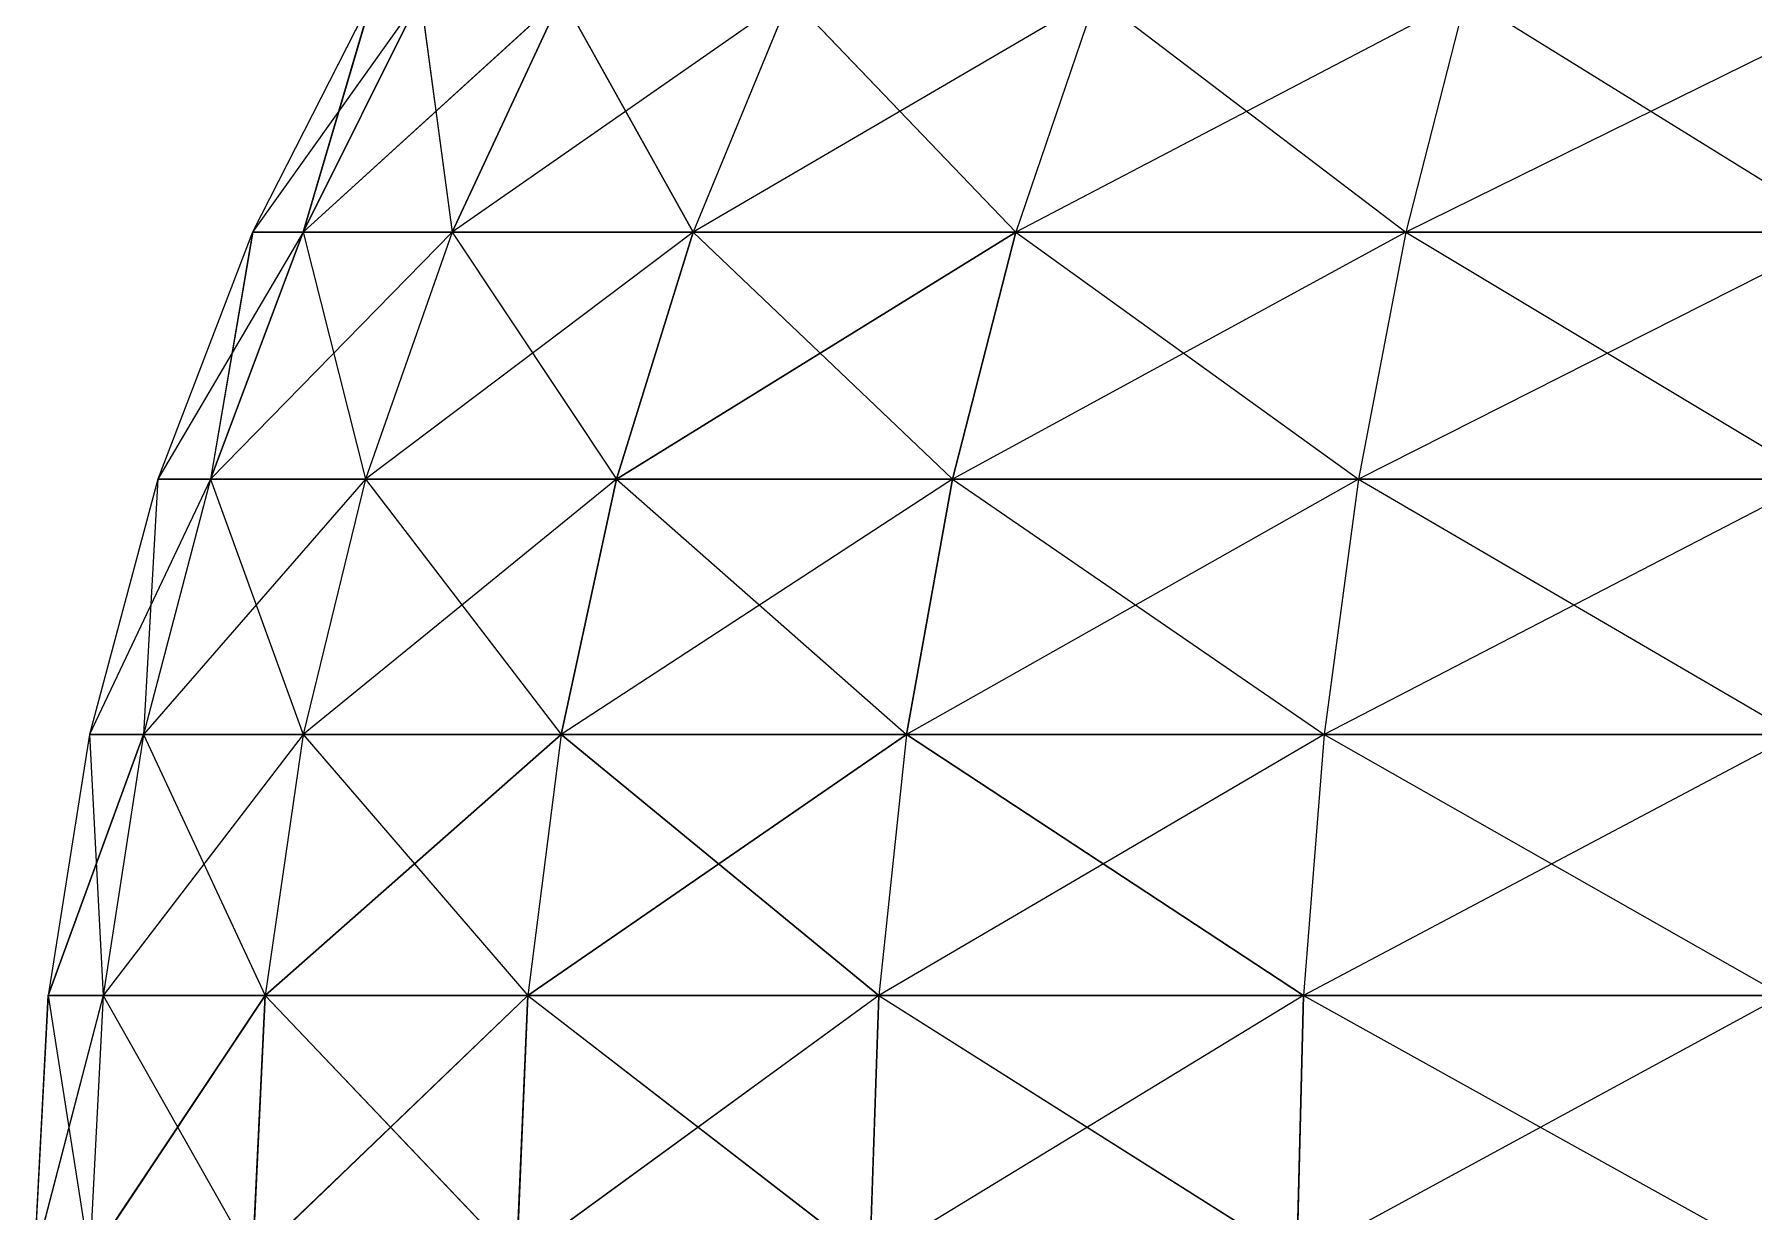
# Model space of a CAD drawing. Header units: metres. Extents: x -100 to 100, y -100 to 100.
# Drawn here: x -100 to -31.9, y 1.9 to 48.5 of the extents above; entities that cross this region are included whole.
import ezdxf

# ---------------------------------------------------------------- set-up
doc = ezdxf.new("R2010")
doc.units = ezdxf.units.M

msp = doc.modelspace()

# ---------------------------------------------------------------- linework, layer by layer
for p, q in [((-86.603, 50, -692.82), (-91.355, 40.674, -692.82)), ((-84.71, 50, -710.826), (-91.355, 40.674, -692.82)), ((-84.71, 50, -674.815), (-89.358, 40.674, -673.827)), ((-86.603, 50, -692.82), (-89.358, 40.674, -673.827)), ((-84.71, 50, -710.826), (-89.358, 40.674, -711.814)), ((-79.115, 50, -728.045), (-89.358, 40.674, -711.814)), ((-84.71, 50, -674.815), (-83.457, 40.674, -655.663)), ((-79.115, 50, -657.596), (-83.457, 40.674, -655.663)), ((-79.115, 50, -728.045), (-83.457, 40.674, -729.978)), ((-70.063, 50, -743.724), (-83.457, 40.674, -729.978)), ((-79.115, 50, -657.596), (-73.907, 40.674, -639.124)), ((-70.063, 50, -641.917), (-73.907, 40.674, -639.124)), ((-70.063, 50, -743.724), (-73.907, 40.674, -746.517)), ((-57.948, 50, -757.178), (-73.907, 40.674, -746.517)), ((-70.063, 50, -641.917), (-61.128, 40.674, -624.931)), ((-57.948, 50, -628.462), (-61.128, 40.674, -624.931)), ((-57.948, 50, -757.178), (-61.128, 40.674, -760.71)), ((-43.301, 50, -767.82), (-61.128, 40.674, -760.71)), ((-57.948, 50, -628.462), (-45.677, 40.674, -613.705)), ((-43.301, 50, -617.82), (-45.677, 40.674, -613.705)), ((-43.301, 50, -767.82), (-45.677, 40.674, -771.936)), ((-26.762, 50, -775.184), (-45.677, 40.674, -771.936)), ((-43.301, 50, -617.82), (-28.23, 40.674, -605.937)), ((-91.355, 40.674, -692.82), (-95.106, 30.902, -692.82)), ((-89.358, 40.674, -711.814), (-95.106, 30.902, -692.82)), ((-89.358, 40.674, -673.827), (-93.027, 30.902, -673.047)), ((-91.355, 40.674, -692.82), (-93.027, 30.902, -673.047)), ((-89.358, 40.674, -711.814), (-93.027, 30.902, -712.594)), ((-83.457, 40.674, -729.978), (-93.027, 30.902, -712.594)), ((-89.358, 40.674, -673.827), (-91.355, 40.674, -692.82)), ((-91.355, 40.674, -692.82), (-89.358, 40.674, -711.814)), ((-83.457, 40.674, -655.663), (-89.358, 40.674, -673.827)), ((-89.358, 40.674, -711.814), (-83.457, 40.674, -729.978)), ((-89.358, 40.674, -673.827), (-86.883, 30.902, -654.137)), ((-83.457, 40.674, -655.663), (-86.883, 30.902, -654.137)), ((-83.457, 40.674, -729.978), (-86.883, 30.902, -731.503)), ((-73.907, 40.674, -746.517), (-86.883, 30.902, -731.503)), ((-73.907, 40.674, -639.124), (-83.457, 40.674, -655.663)), ((-83.457, 40.674, -729.978), (-73.907, 40.674, -746.517)), ((-83.457, 40.674, -655.663), (-76.942, 30.902, -636.919)), ((-73.907, 40.674, -639.124), (-76.942, 30.902, -636.919)), ((-73.907, 40.674, -746.517), (-76.942, 30.902, -748.722)), ((-61.128, 40.674, -760.71), (-76.942, 30.902, -748.722)), ((-61.128, 40.674, -624.931), (-73.907, 40.674, -639.124)), ((-73.907, 40.674, -746.517), (-61.128, 40.674, -760.71)), ((-73.907, 40.674, -639.124), (-63.638, 30.902, -622.143)), ((-61.128, 40.674, -624.931), (-63.638, 30.902, -622.143)), ((-61.128, 40.674, -760.71), (-63.638, 30.902, -763.498)), ((-45.677, 40.674, -771.936), (-63.638, 30.902, -763.498)), ((-45.677, 40.674, -613.705), (-61.128, 40.674, -624.931)), ((-61.128, 40.674, -760.71), (-45.677, 40.674, -771.936)), ((-61.128, 40.674, -624.931), (-47.553, 30.902, -610.456)), ((-45.677, 40.674, -613.705), (-47.553, 30.902, -610.456)), ((-45.677, 40.674, -771.936), (-47.553, 30.902, -775.184)), ((-28.23, 40.674, -779.704), (-47.553, 30.902, -775.184)), ((-28.23, 40.674, -605.937), (-45.677, 40.674, -613.705)), ((-45.677, 40.674, -771.936), (-28.23, 40.674, -779.704)), ((-45.677, 40.674, -613.705), (-29.389, 30.902, -602.369)), ((-95.106, 30.902, -692.82), (-97.815, 20.791, -692.82)), ((-93.027, 30.902, -712.594), (-97.815, 20.791, -692.82)), ((-93.027, 30.902, -673.047), (-95.677, 20.791, -672.483)), ((-95.106, 30.902, -692.82), (-95.677, 20.791, -672.483)), ((-93.027, 30.902, -712.594), (-95.677, 20.791, -713.157)), ((-86.883, 30.902, -731.503), (-95.677, 20.791, -713.157)), ((-93.027, 30.902, -673.047), (-95.106, 30.902, -692.82)), ((-95.106, 30.902, -692.82), (-93.027, 30.902, -712.594)), ((-86.883, 30.902, -654.137), (-93.027, 30.902, -673.047)), ((-93.027, 30.902, -712.594), (-86.883, 30.902, -731.503)), ((-93.027, 30.902, -673.047), (-89.358, 20.791, -653.035)), ((-86.883, 30.902, -654.137), (-89.358, 20.791, -653.035)), ((-86.883, 30.902, -731.503), (-89.358, 20.791, -732.605)), ((-76.942, 30.902, -748.722), (-89.358, 20.791, -732.605)), ((-76.942, 30.902, -636.919), (-86.883, 30.902, -654.137)), ((-86.883, 30.902, -731.503), (-76.942, 30.902, -748.722)), ((-86.883, 30.902, -654.137), (-79.134, 20.791, -635.326)), ((-76.942, 30.902, -636.919), (-79.134, 20.791, -635.326)), ((-76.942, 30.902, -748.722), (-79.134, 20.791, -750.314)), ((-63.638, 30.902, -763.498), (-79.134, 20.791, -750.314)), ((-63.638, 30.902, -622.143), (-76.942, 30.902, -636.919)), ((-76.942, 30.902, -748.722), (-63.638, 30.902, -763.498)), ((-76.942, 30.902, -636.919), (-65.451, 20.791, -620.13)), ((-63.638, 30.902, -622.143), (-65.451, 20.791, -620.13)), ((-63.638, 30.902, -763.498), (-65.451, 20.791, -765.511)), ((-47.553, 30.902, -775.184), (-65.451, 20.791, -765.511)), ((-47.553, 30.902, -610.456), (-63.638, 30.902, -622.143)), ((-63.638, 30.902, -763.498), (-47.553, 30.902, -775.184)), ((-63.638, 30.902, -622.143), (-48.907, 20.791, -608.11)), ((-47.553, 30.902, -610.456), (-48.907, 20.791, -608.11)), ((-47.553, 30.902, -775.184), (-48.907, 20.791, -777.53)), ((-29.389, 30.902, -783.271), (-48.907, 20.791, -777.53)), ((-29.389, 30.902, -602.369), (-47.553, 30.902, -610.456)), ((-47.553, 30.902, -775.184), (-29.389, 30.902, -783.271)), ((-47.553, 30.902, -610.456), (-30.226, 20.791, -599.793)), ((-97.815, 20.791, -692.82), (-99.452, 10.453, -692.82)), ((-95.677, 20.791, -713.157), (-99.452, 10.453, -692.82)), ((-95.677, 20.791, -672.483), (-97.815, 20.791, -692.82)), ((-97.815, 20.791, -692.82), (-95.677, 20.791, -713.157)), ((-97.815, 20.791, -692.82), (-97.279, 10.453, -672.143)), ((-95.677, 20.791, -672.483), (-97.279, 10.453, -672.143)), ((-95.677, 20.791, -713.157), (-97.279, 10.453, -713.498)), ((-89.358, 20.791, -732.605), (-97.279, 10.453, -713.498)), ((-89.358, 20.791, -653.035), (-95.677, 20.791, -672.483)), ((-95.677, 20.791, -713.157), (-89.358, 20.791, -732.605)), ((-95.677, 20.791, -672.483), (-90.854, 10.453, -652.369)), ((-89.358, 20.791, -653.035), (-90.854, 10.453, -652.369)), ((-89.358, 20.791, -732.605), (-90.854, 10.453, -733.271)), ((-79.134, 20.791, -750.314), (-90.854, 10.453, -733.271)), ((-79.134, 20.791, -635.326), (-89.358, 20.791, -653.035)), ((-89.358, 20.791, -732.605), (-79.134, 20.791, -750.314)), ((-89.358, 20.791, -653.035), (-80.459, 10.453, -634.364)), ((-79.134, 20.791, -635.326), (-80.459, 10.453, -634.364)), ((-79.134, 20.791, -750.314), (-80.459, 10.453, -751.277)), ((-65.451, 20.791, -765.511), (-80.459, 10.453, -751.277)), ((-65.451, 20.791, -620.13), (-79.134, 20.791, -635.326)), ((-79.134, 20.791, -750.314), (-65.451, 20.791, -765.511)), ((-79.134, 20.791, -635.326), (-66.547, 10.453, -618.913)), ((-65.451, 20.791, -620.13), (-66.547, 10.453, -618.913)), ((-65.451, 20.791, -765.511), (-66.547, 10.453, -766.728)), ((-48.907, 20.791, -777.53), (-66.547, 10.453, -766.728)), ((-48.907, 20.791, -608.11), (-65.451, 20.791, -620.13)), ((-65.451, 20.791, -765.511), (-48.907, 20.791, -777.53)), ((-65.451, 20.791, -620.13), (-49.726, 10.453, -606.692)), ((-48.907, 20.791, -608.11), (-49.726, 10.453, -606.692)), ((-48.907, 20.791, -777.53), (-49.726, 10.453, -778.948)), ((-30.226, 20.791, -785.848), (-49.726, 10.453, -778.948)), ((-30.226, 20.791, -599.793), (-48.907, 20.791, -608.11)), ((-48.907, 20.791, -777.53), (-30.226, 20.791, -785.848)), ((-48.907, 20.791, -608.11), (-30.732, 10.453, -598.236)), ((-99.452, 10.453, -692.82), (-100, 0, -692.82)), ((-97.279, 10.453, -713.498), (-100, 0, -692.82)), ((-97.279, 10.453, -672.143), (-99.452, 10.453, -692.82)), ((-99.452, 10.453, -692.82), (-97.279, 10.453, -713.498)), ((-99.452, 10.453, -692.82), (-97.815, 0, -672.029)), ((-97.279, 10.453, -672.143), (-97.815, 0, -672.029)), ((-97.279, 10.453, -713.498), (-97.815, 0, -713.611)), ((-90.854, 10.453, -733.271), (-97.815, 0, -713.611)), ((-90.854, 10.453, -652.369), (-97.279, 10.453, -672.143)), ((-97.279, 10.453, -713.498), (-90.854, 10.453, -733.271)), ((-97.279, 10.453, -672.143), (-91.355, 0, -652.147)), ((-90.854, 10.453, -652.369), (-91.355, 0, -652.147)), ((-90.854, 10.453, -733.271), (-91.355, 0, -733.494)), ((-80.459, 10.453, -751.277), (-91.355, 0, -733.494)), ((-80.459, 10.453, -634.364), (-90.854, 10.453, -652.369)), ((-90.854, 10.453, -733.271), (-80.459, 10.453, -751.277)), ((-90.854, 10.453, -652.369), (-80.902, 0, -634.042)), ((-80.459, 10.453, -634.364), (-80.902, 0, -634.042)), ((-80.459, 10.453, -751.277), (-80.902, 0, -751.599)), ((-66.547, 10.453, -766.728), (-80.902, 0, -751.599)), ((-66.547, 10.453, -618.913), (-80.459, 10.453, -634.364)), ((-80.459, 10.453, -751.277), (-66.547, 10.453, -766.728)), ((-80.459, 10.453, -634.364), (-66.913, 0, -618.506)), ((-66.547, 10.453, -618.913), (-66.913, 0, -618.506)), ((-66.547, 10.453, -766.728), (-66.913, 0, -767.135)), ((-49.726, 10.453, -778.948), (-66.913, 0, -767.135)), ((-49.726, 10.453, -606.692), (-66.547, 10.453, -618.913)), ((-66.547, 10.453, -766.728), (-49.726, 10.453, -778.948)), ((-66.547, 10.453, -618.913), (-50, 0, -606.218)), ((-49.726, 10.453, -606.692), (-50, 0, -606.218)), ((-49.726, 10.453, -778.948), (-50, 0, -779.423)), ((-30.732, 10.453, -787.405), (-50, 0, -779.423)), ((-30.732, 10.453, -598.236), (-49.726, 10.453, -606.692)), ((-49.726, 10.453, -778.948), (-30.732, 10.453, -787.405)), ((-49.726, 10.453, -606.692), (-30.902, 0, -597.715))]:
    msp.add_line(p, q)
for points in [[(-89.358, 40.674, -673.827), (-86.603, 50, -692.82), (-91.355, 40.674, -692.82), (-91.354, 40.674, -692.82)], [(-89.358, 40.674, -673.827), (-84.71, 50, -674.815), (-86.603, 50, -692.82), (-86.602, 50, -692.82)], [(-89.358, 40.674, -711.814), (-79.115, 50, -728.045), (-83.457, 40.674, -729.978), (-83.456, 40.674, -729.977)], [(-83.457, 40.674, -655.663), (-79.115, 50, -657.596), (-84.71, 50, -674.815), (-84.71, 50, -674.814)], [(-73.907, 40.674, -639.124), (-79.115, 50, -657.596), (-83.457, 40.674, -655.663), (-83.456, 40.674, -655.663)], [(-61.128, 40.674, -624.931), (-70.063, 50, -641.917), (-73.907, 40.674, -639.124), (-73.907, 40.674, -639.123)], [(-93.027, 30.902, -673.047), (-89.358, 40.674, -673.827), (-91.355, 40.674, -692.82), (-91.354, 40.674, -692.82)], [(-93.027, 30.902, -712.594), (-89.358, 40.674, -711.814), (-83.457, 40.674, -729.978), (-83.456, 40.674, -729.977)], [(-76.942, 30.902, -636.919), (-73.907, 40.674, -639.124), (-83.457, 40.674, -655.663), (-83.456, 40.674, -655.663)], [(-63.638, 30.902, -622.143), (-73.907, 40.674, -639.124), (-76.942, 30.902, -636.919), (-76.942, 30.902, -636.918)], [(-76.942, 30.902, -748.722), (-61.128, 40.674, -760.71), (-63.638, 30.902, -763.498), (-63.638, 30.902, -763.497)], [(-63.638, 30.902, -622.143), (-61.128, 40.674, -624.931), (-73.907, 40.674, -639.124), (-73.907, 40.674, -639.123)], [(-79.134, 20.791, -750.314), (-76.942, 30.902, -748.722), (-63.638, 30.902, -763.498), (-63.638, 30.902, -763.497)], [(-65.451, 20.791, -620.13), (-63.638, 30.902, -622.143), (-76.942, 30.902, -636.919), (-76.942, 30.902, -636.918)], [(-99.452, 10.453, -692.82), (-95.677, 20.791, -713.157), (-97.279, 10.453, -713.498), (-97.279, 10.453, -713.497)], [(-90.854, 10.453, -733.271), (-79.134, 20.791, -750.314), (-80.459, 10.453, -751.277), (-80.458, 10.453, -751.277)], [(-66.547, 10.453, -618.913), (-79.134, 20.791, -635.326), (-80.459, 10.453, -634.364), (-80.458, 10.453, -634.364)], [(-80.459, 10.453, -751.277), (-65.451, 20.791, -765.511), (-66.547, 10.453, -766.728), (-66.546, 10.453, -766.728)], [(-49.726, 10.453, -606.692), (-65.451, 20.791, -620.13), (-66.547, 10.453, -618.913), (-66.546, 10.453, -618.913)], [(-100, 0, -692.82), (-99.452, 10.453, -692.82), (-97.279, 10.453, -713.498), (-97.279, 10.453, -713.497)], [(-97.815, 0, -713.611), (-90.854, 10.453, -733.271), (-91.355, 0, -733.494), (-91.354, 0, -733.494)], [(-80.902, 0, -634.042), (-90.854, 10.453, -652.369), (-91.355, 0, -652.147), (-91.354, 0, -652.147)], [(-91.355, 0, -733.494), (-90.854, 10.453, -733.271), (-80.459, 10.453, -751.277), (-80.458, 10.453, -751.277)], [(-80.902, 0, -751.599), (-80.459, 10.453, -751.277), (-66.547, 10.453, -766.728), (-66.546, 10.453, -766.728)], [(-66.913, 0, -618.506), (-66.547, 10.453, -618.913), (-80.459, 10.453, -634.364), (-80.458, 10.453, -634.364)], [(-50, 0, -606.218), (-49.726, 10.453, -606.692), (-66.547, 10.453, -618.913), (-66.546, 10.453, -618.913)]]:
    msp.add_3dface(points)

doc.saveas('drawing.dxf')
